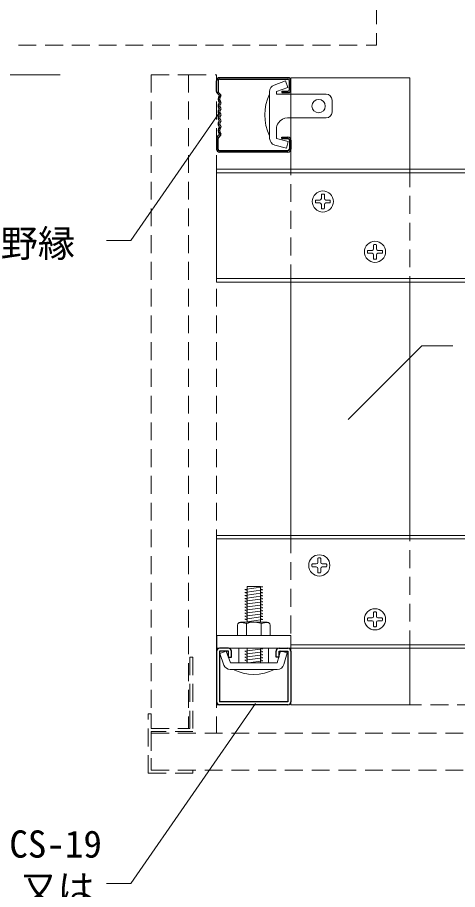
# Model space of a CAD drawing. Units: millimetres on the paper, enlarged 20 times, with parts at other scales. Extents: x -7779 to 7778, y -5419 to 5375.
# Drawn here: x 5643 to 6236, y -4774 to -3600 of the extents above; entities that cross this region are included whole.
import ezdxf
from ezdxf.enums import TextEntityAlignment as Align

# ---------------------------------------------------------------- set-up
doc = ezdxf.new("R2010")
doc.units = ezdxf.units.MM
doc.header["$LTSCALE"] = 20
doc.linetypes.add('DASHED1', pattern=[1.8, 1.2, -0.6])
for name, color, linetype, lineweight in [('0-3_太線２', 7, 'Continuous', 18), ('5-2_太線１', 3, 'Continuous', 18), ('5-3_太線２', 2, 'Continuous', 25), ('5-5_寸法', 4, 'Continuous', 9), ('5-6_文字', 7, 'DASHED1', 18), ('5-7_極太線', 2, 'Continuous', 25), ('5-A_中線', 7, 'Continuous', 18), ('5-B_太線１', 4, 'Continuous', 9), ('5-C_太線２', 4, 'DASHED1', 9), ('5-D_細線', 4, 'DASHED1', 9)]:
    doc.layers.add(name, color=color, linetype=linetype, lineweight=lineweight)
doc.styles.add('ＭＳ ゴシック', font='')
doc.styles.get('ＭＳ ゴシック').set_extended_font_data('MS Gothic')

# ---------------------------------------------------------------- blocks, each defined once
blk = doc.blocks.new('ビス（平面）')
at = {"layer": '0-3_太線２'}
for p, q in [((-0.25, 0.0299), (-0.25, -0.0001)), ((-0.1, 0.0499), (-0.23, 0.0499)), ((-0.05, 0.0999), (-0.05, 0.2299)), ((-0.03, 0.2499), (0, 0.2499)), ((0.03, 0.2499), (0, 0.2499)), ((0.05, 0.0999), (0.05, 0.2299)), ((0.1, 0.0499), (0.23, 0.0499)), ((0.25, 0.0299), (0.25, 0)), ((0.25, -0.03), (0.25, 0)), ((-0.25, -0.0301), (-0.25, -0.0001)), ((-0.1, -0.05), (-0.23, -0.05)), ((-0.05, -0.1001), (-0.05, -0.23)), ((-0.03, -0.25), (0, -0.25)), ((0.03, -0.25), (0, -0.25)), ((0.05, -0.1), (0.05, -0.23)), ((0.0999, -0.05), (0.23, -0.05))]:
    blk.add_line(p, q, dxfattribs=at)
blk.add_circle((0, 0), 0.3565, dxfattribs=at)
for centre, radius, start, end in [((-0.23, 0.0299), 0.02, 90, 180), ((-0.1, 0.0999), 0.05, 270, 0), ((-0.03, 0.2299), 0.02, 90, 180), ((0.03, 0.2299), 0.02, 0, 90), ((0.1, 0.0999), 0.05, 180, 270), ((0.23, 0.0299), 0.02, 0, 90), ((-0.23, -0.0301), 0.02, 180, 270), ((-0.1, -0.1001), 0.05, 0, 90), ((-0.03, -0.23), 0.02, 180, 270), ((0.03, -0.23), 0.02, 270, 0), ((0.0999, -0.1), 0.05, 90, 180), ((0.23, -0.03), 0.02, 270, 0)]:
    blk.add_arc(centre, radius, start, end, dxfattribs=at)

msp = doc.modelspace()

# ---------------------------------------------------------------- linework, layer by layer
at = {"layer": '5-2_太線１'}
for p, q in [((6011.47, -3681.11), (6011.47, -3804.28)), ((6171.47, -3681.11), (6011.47, -3681.11)), ((6171.47, -3804.28), (6171.47, -3681.11)), ((5911.47, -3804.28), (5911.47, -3956.28)), ((5911.47, -3804.28), (6707.47, -3804.28)), ((5911.47, -3809.08), (6707.47, -3809.08)), ((5911.47, -3951.48), (6707.47, -3951.48)), ((5911.47, -3956.28), (6707.47, -3956.28)), ((6011.47, -4297.11), (6011.47, -3956.28)), ((6171.47, -4297.11), (6171.47, -3956.28)), ((5911.47, -4297.11), (5911.47, -4449.11)), ((5911.47, -4297.11), (6302.83, -4297.11)), ((5911.47, -4301.91), (6302.83, -4301.91)), ((6011.47, -4444.31), (6326.83, -4444.31)), ((6011.47, -4449.11), (6326.83, -4449.11)), ((6171.47, -4525.11), (6171.47, -4449.11))]:
    msp.add_line(p, q, dxfattribs=at)
at = {"layer": '5-2_太線１', "linetype": 'DASHED1'}
for p, q in [((6011.47, -3956.28), (6011.47, -3804.28)), ((6171.47, -3804.28), (6171.47, -3956.28)), ((6011.47, -4297.11), (6011.47, -4449.11)), ((6171.47, -4449.11), (6171.47, -4297.11))]:
    msp.add_line(p, q, dxfattribs=at)
at = {"layer": '5-2_太線１'}
msp.add_lwpolyline([(6171.47, -4525.11), (6011.47, -4525.11), (6011.47, -4449.11)], dxfattribs=at)
at = {"layer": '5-3_太線２'}
for p, q in [((5911.47, -3699.46), (5911.47, -3685.11)), ((5911.47, -3699.45), (5911.47, -3685.11)), ((5913.47, -3685.11), (5913.47, -3699.46)), ((5913.47, -3685.11), (5913.47, -3699.46)), ((5915.56, -3683.11), (6007.47, -3683.11)), ((6007.47, -3681.11), (5915.65, -3681.11)), ((6009.47, -3697.11), (6009.47, -3685.11)), ((6011.47, -3697.11), (6011.47, -3685.11)), ((5915.47, -3705.12), (5912.64, -3702.29)), ((5915.47, -3705.12), (5912.64, -3702.29)), ((5916.88, -3703.7), (5914.06, -3700.88)), ((5914.06, -3700.88), (5916.88, -3703.7)), ((5999.47, -3699.11), (5999.47, -3701.11)), ((5999.47, -3699.11), (6007.47, -3699.11)), ((5999.47, -3701.11), (6007.47, -3701.11)), ((5911.47, -3762.77), (5911.47, -3777.12)), ((5915.47, -3757.12), (5912.64, -3759.95)), ((5913.47, -3777.12), (5913.47, -3762.77)), ((5916.88, -3758.53), (5914.06, -3761.36)), ((5999.47, -3763.12), (5999.47, -3761.12)), ((5999.47, -3761.12), (6007.47, -3761.12)), ((5999.47, -3763.12), (6007.47, -3763.12)), ((6009.47, -3765.12), (6009.47, -3777.12)), ((6011.47, -3765.12), (6011.47, -3777.12)), ((5915.39, -3779.12), (6007.47, -3779.12)), ((6007.47, -3781.12), (5915.2, -3781.11))]:
    msp.add_line(p, q, dxfattribs=at)
for centre, radius, start, end in [((5915.47, -3685.11), 4, 87.476, 180), ((5915.47, -3685.11), 4, 87.476, 180), ((5915.47, -3685.11), 2, 87.476, 180), ((5915.47, -3685.11), 2, 87.476, 180), ((6007.47, -3685.11), 4, 0.00299, 90.00299), ((6007.47, -3685.11), 2, 0.00299, 90.00299), ((6007.47, -3697.11), 2, 270.00299, 0.00299), ((6007.47, -3697.11), 4, 270.00299, 0.00299), ((5915.47, -3699.46), 4, 180, 224.99998), ((5915.47, -3699.46), 4, 180, 225), ((5915.47, -3699.46), 2, 180, 224.99998), ((5915.47, -3699.46), 2, 179.99998, 224.99998), ((5920.72, -3710.12), 7.25, 136.39716, 223.6028), ((5920.72, -3710.12), 5.25, 136.39716, 223.6028), ((5915.47, -3705.12), 2, 316.39717, 45), ((5918.47, -3719.12), 5, 126.86989, 233.1301), ((5918.47, -3719.12), 3, 126.86989, 233.1301), ((5915.47, -3715.12), 2, 306.86987, 43.6028), ((5918.47, -3727.12), 5, 126.86989, 233.1301), ((5918.47, -3735.12), 5, 126.86989, 233.1301), ((5918.47, -3727.12), 3, 126.86989, 233.1301), ((5918.47, -3735.12), 3, 126.86989, 233.1301), ((5915.47, -3723.12), 2, 306.86987, 53.1301), ((5915.47, -3731.12), 2, 306.86987, 53.1301), ((5918.47, -3743.12), 5, 126.86989, 233.1301), ((5918.47, -3743.12), 3, 126.86989, 233.1301), ((5915.47, -3739.12), 2, 306.86987, 53.1301), ((5920.72, -3752.12), 7.25, 136.39716, 223.6028), ((5920.72, -3752.12), 5.25, 136.39716, 223.6028), ((5915.47, -3747.12), 2, 316.39717, 53.1301), ((5915.47, -3757.12), 2, 314.99998, 43.60281), ((5915.47, -3762.77), 4, 135, 180), ((5915.47, -3762.77), 2, 135, 180), ((6007.47, -3765.12), 4, 359.99696, 89.99699), ((6007.47, -3765.12), 2, 359.99696, 89.99699), ((5915.47, -3777.12), 4, 179.99995, 272.524), ((5915.47, -3777.12), 4, 180, 272.524), ((5915.47, -3777.12), 2, 179.99995, 272.524), ((5915.47, -3777.12), 2, 180, 272.524), ((6007.47, -3777.12), 4, 269.99699, 359.99699), ((6007.47, -3777.12), 2, 269.99699, 359.99699)]:
    msp.add_arc(centre, radius, start, end, dxfattribs=at)
at = {"layer": '5-5_寸法'}
msp.add_lwpolyline([(5340.85, -3637.11), (5340.85, -3677.11), (5700.64, -3677.11)], dxfattribs=at)
at = {"layer": '5-6_文字', "linetype": 'Continuous'}
for points in [[(5763.19, -3900.31), (5795.88, -3900.31), (5915.23, -3728.01)], [(6229.67, -4042.16), (6187.57, -4042.16), (6088.45, -4141.28)], [(5763.19, -4765.66), (5795.88, -4765.66), (5963.8, -4523.23)]]:
    msp.add_lwpolyline(points, dxfattribs=at)
at = {"layer": '5-7_極太線'}
for p, q in [((5911.47, -4453.11), (5911.47, -4521.23)), ((5927.47, -4449.11), (5915.47, -4449.11)), ((5927.47, -4453.11), (5915.47, -4453.11)), ((5915.47, -4453.11), (5915.47, -4521.23)), ((5927.47, -4461.11), (5927.47, -4453.11)), ((5931.47, -4461.11), (5931.47, -4453.11)), ((5995.48, -4449.11), (6007.48, -4449.11)), ((5995.48, -4461.11), (5995.48, -4453.11)), ((5995.48, -4453.11), (6007.48, -4453.11)), ((6007.48, -4453.11), (6007.48, -4520.93)), ((6011.48, -4453.11), (6011.48, -4520.93)), ((5927.47, -4461.11), (5931.47, -4461.11)), ((6007.48, -4521.11), (5915.47, -4521.11)), ((6007.48, -4525.11), (5915.47, -4525.11)), ((5929.82, -4525.11), (5915.47, -4525.11))]:
    msp.add_line(p, q, dxfattribs=at)
msp.add_lwpolyline([(5995.48, -4461.11), (5991.48, -4461.11), (5991.48, -4453.11)], dxfattribs=at)
for centre, start, end in [((5915.47, -4453.11), 90.00299, 180.00299), ((5927.47, -4453.11), 0.00299, 90.00299), ((5995.48, -4453.11), 89.99696, 179.99699), ((6007.48, -4453.11), 359.99699, 89.99699), ((5915.47, -4521.11), 177.476, 270), ((5915.47, -4521.11), 177.476, 270), ((6007.48, -4521.11), 269.99995, 2.524), ((6007.48, -4521.11), 270, 2.524)]:
    msp.add_arc(centre, 4, start, end, dxfattribs=at)
at = {"layer": '5-A_中線'}
for p, q in [((5988.91, -3691.02), (6004.29, -3685.42)), ((6007.43, -3694.07), (6004.29, -3685.42)), ((5982.85, -3759.23), (5982.85, -3699.66)), ((5982.86, -3699.31), (5982.87, -3762.77)), ((5992.06, -3699.66), (5992.06, -3703.26)), ((5992.06, -3703.26), (6058.85, -3703.26)), ((6066.85, -3727.26), (6066.85, -3711.26)), ((6006.85, -3735.26), (6058.85, -3735.26)), ((5992.06, -3749.45), (5992.07, -3762.77)), ((5992.07, -3762.77), (6007.88, -3767)), ((6007.88, -3767), (6005.49, -3775.89)), ((5989.68, -3771.65), (6005.49, -3775.89)), ((5973.59, -4366.49), (5949.59, -4369.87)), ((5952.59, -4413.91), (5952.59, -4365.87)), ((5952.59, -4365.87), (5970.59, -4365.87)), ((5973.59, -4366.49), (5970.59, -4365.87)), ((5970.59, -4413.91), (5970.59, -4365.98)), ((5949.59, -4369.87), (5952.59, -4371.45)), ((5973.59, -4370.49), (5949.59, -4373.87)), ((5949.59, -4373.87), (5952.59, -4375.45)), ((5973.59, -4370.49), (5970.59, -4368.92)), ((5973.59, -4374.49), (5970.59, -4372.92)), ((5973.59, -4378.49), (5970.59, -4376.92)), ((5973.59, -4382.49), (5970.59, -4380.92)), ((5973.59, -4386.49), (5970.59, -4384.92)), ((5973.59, -4390.49), (5970.59, -4388.92)), ((5973.59, -4394.49), (5970.59, -4392.92)), ((5973.59, -4398.49), (5970.59, -4396.92)), ((5973.59, -4402.49), (5970.59, -4400.92)), ((5949.59, -4409.79), (5952.59, -4411.37)), ((5973.59, -4410.42), (5949.59, -4413.79)), ((5973.59, -4406.49), (5949.71, -4409.85)), ((5973.59, -4406.49), (5970.59, -4404.92)), ((5973.59, -4410.49), (5970.59, -4408.92)), ((5939.6, -4417.91), (5939.6, -4431.91)), ((5942.27, -4414.57), (5940.39, -4415.51)), ((5942.27, -4414.57), (5940.39, -4415.51)), ((5943.59, -4413.91), (5979.59, -4413.91)), ((5945.03, -4414.27), (5951.59, -4415.91)), ((5945.03, -4414.27), (5951.59, -4415.91)), ((5951.59, -4415.91), (5951.59, -4415.98)), ((5951.59, -4415.98), (5951.59, -4431.91)), ((5970.48, -4415.48), (5971.6, -4415.88)), ((5978.18, -4414.26), (5971.6, -4415.88)), ((5978.18, -4414.26), (5971.6, -4415.88)), ((5980.9, -4414.56), (5982.77, -4415.48)), ((5980.9, -4414.56), (5982.77, -4415.48)), ((5983.59, -4417.91), (5983.59, -4431.91)), ((5911.59, -4431.91), (6011.59, -4431.91)), ((5911.59, -4431.91), (5911.59, -4449.11)), ((5939.6, -4431.91), (5983.59, -4431.91)), ((6011.59, -4449.11), (6011.59, -4431.91)), ((5911.59, -4449.11), (6011.59, -4449.11)), ((5924.43, -4453.07), (5915.78, -4456.21)), ((5921.38, -4471.59), (5915.78, -4456.21)), ((5941.47, -4449.11), (5941.47, -4468.44)), ((5973.59, -4449.74), (5949.59, -4453.11)), ((5949.59, -4453.11), (5952.59, -4454.69)), ((5973.59, -4453.74), (5949.59, -4457.11)), ((5949.59, -4457.11), (5952.59, -4458.69)), ((5952.59, -4468.44), (5952.59, -4449.11)), ((5952.59, -4449.11), (5970.59, -4449.11)), ((5973.59, -4449.74), (5970.59, -4449.11)), ((5970.59, -4468.44), (5970.59, -4449.22)), ((5973.59, -4453.74), (5970.59, -4452.16)), ((5973.59, -4457.74), (5970.59, -4456.16)), ((5973.59, -4461.74), (5970.59, -4460.16)), ((5981.47, -4449.11), (5981.47, -4468.44)), ((5993.13, -4468.44), (5997.36, -4452.63)), ((5997.36, -4452.63), (6006.25, -4455.01)), ((6002.02, -4470.82), (6006.25, -4455.01)), ((5930.02, -4468.44), (5993.13, -4468.44)), ((5973.59, -4465.74), (5954.36, -4468.44)), ((5973.59, -4465.74), (5970.59, -4464.16)), ((5971.13, -4468.44), (5970.59, -4468.16)), ((5929.67, -4477.64), (5993.13, -4477.64)), ((5989.59, -4477.65), (5930.03, -4477.65))]:
    msp.add_line(p, q, dxfattribs=at)
for points in [[(5992.05, -3699.66), (6007.43, -3694.07), (6004.29, -3685.42)], [(5973.59, -4374.49), (5949.59, -4377.87), (5952.59, -4379.45)], [(5973.59, -4378.49), (5949.59, -4381.87), (5952.59, -4383.45)], [(5973.59, -4382.49), (5949.59, -4385.87), (5952.59, -4387.45)], [(5973.59, -4386.49), (5949.59, -4389.87), (5952.59, -4391.45)], [(5973.59, -4390.49), (5949.59, -4393.87), (5952.59, -4395.45)], [(5973.59, -4394.49), (5949.59, -4397.87), (5952.59, -4399.45)], [(5973.59, -4398.49), (5949.59, -4401.87), (5952.59, -4403.45)], [(5973.59, -4402.49), (5949.59, -4405.87), (5952.59, -4407.45)], [(5970.48, -4415.48), (5971.6, -4415.88), (5971.6, -4431.91)], [(5930.03, -4468.45), (5924.43, -4453.07), (5915.78, -4456.21)], [(5973.59, -4457.74), (5949.59, -4461.11), (5952.59, -4462.69)], [(5973.59, -4461.74), (5949.59, -4465.11), (5952.59, -4466.69)]]:
    msp.add_lwpolyline(points, dxfattribs=at)
msp.add_circle((6048.85, -3719.26), 9, dxfattribs=at)
for centre, radius, start, end in [((5992.05, -3699.66), 9.2, 109.99997, 180.00389), ((6038.85, -3731.23), 62.61, 153.43492, 206.56505), ((6038.85, -3731.23), 62.61, 153.43492, 206.56505), ((6058.85, -3711.26), 8, 359.99721, 89.99721), ((6058.85, -3727.26), 8, 269.99721, 359.99721), ((6006.85, -3750.06), 14.8, 145.91584, 179.99721), ((6006.85, -3750.06), 14.8, 145.41692, 145.91584), ((6006.85, -3750.06), 14.8, 89.99721, 145.41692), ((5992.07, -3762.77), 9.2, 180.00389, 255), ((5943.59, -4417.91), 4, 90, 180), ((5944.06, -4418.15), 4, 75.942, 116.60205), ((5944.06, -4418.15), 4, 75.942, 116.60205), ((5961.59, -4439.91), 26, 70.01814, 112.61984), ((5961.59, -4439.91), 26, 70.01814, 112.61984), ((5979.13, -4418.14), 4, 63.73466, 103.8602), ((5979.13, -4418.14), 4, 63.73466, 103.8602), ((5979.59, -4417.91), 4, 0, 90), ((5930.03, -4468.45), 9.2, 199.99997, 270.00389), ((5993.13, -4468.44), 9.2, 270.00389, 345), ((5961.59, -4421.65), 62.61, 243.43492, 296.56505)]:
    msp.add_arc(centre, radius, start, end, dxfattribs=at)
at = {"layer": '5-C_太線２'}
for p, q in [((6126.96, -3549.11), (6126.96, -3637.11)), ((4816.67, -3637.11), (6126.96, -3637.11)), ((5823.47, -3677.11), (5823.47, -4557.11)), ((5823.47, -3677.11), (5873.47, -3677.11)), ((5873.47, -3677.11), (5873.47, -4557.11)), ((5873.47, -3677.11), (5911.47, -3677.11)), ((5911.47, -3677.11), (5911.47, -4563.11)), ((5911.47, -4525.11), (7277.45, -4525.11)), ((5823.47, -4563.11), (7277.45, -4563.11)), ((5823.47, -4613.11), (7277.45, -4613.11))]:
    msp.add_line(p, q, dxfattribs=at)
at = {"layer": '5-D_細線'}
for p, q in [((5875.47, -4557.11), (5875.47, -4461.11)), ((5875.47, -4461.11), (5879.47, -4461.11)), ((5879.47, -4461.11), (5879.47, -4561.11)), ((5819.47, -4537.11), (5823.47, -4537.11)), ((5819.47, -4617.11), (5819.47, -4537.11)), ((5823.47, -4537.11), (5823.47, -4557.11)), ((5823.47, -4557.11), (5875.47, -4557.11)), ((5823.47, -4557.11), (5873.47, -4557.11)), ((5823.47, -4561.11), (5823.47, -4613.11)), ((5879.47, -4561.11), (5823.47, -4561.11)), ((5823.47, -4563.11), (5823.47, -4613.11)), ((5823.47, -4613.11), (5879.47, -4613.11)), ((5879.47, -4613.11), (5879.47, -4617.11)), ((5879.47, -4617.11), (5819.47, -4617.11))]:
    msp.add_line(p, q, dxfattribs=at)

# ---------------------------------------------------------------- block references
at = {"layer": '5-B_太線１', "xscale": 40, "yscale": 40}
for p in [(6054.53, -3847.69), (6124.71, -3915.45), (6049.69, -4337.54), (6124.71, -4410.14)]:
    msp.add_blockref('ビス（平面）', p, dxfattribs=at)

# ---------------------------------------------------------------- texts
at = {"layer": '5-6_文字', "style": 'ＭＳ ゴシック'}
for s, p in [('野縁', (5620.75, -3933.42)), ('CS-19', (5632.36, -4741.86)), ('又は', (5647.36, -4801.64))]:
    msp.add_text(s, height=36.66, dxfattribs=at).set_placement(p, align=Align.BOTTOM_LEFT)

doc.saveas('drawing.dxf')
